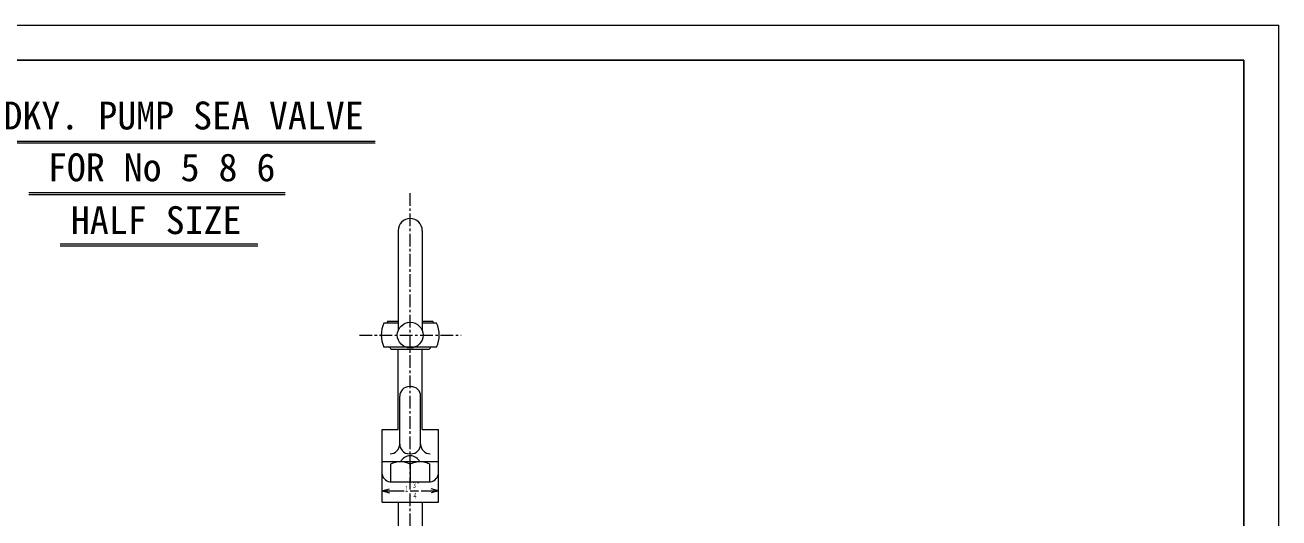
# Model space of a CAD drawing. Units: millimetres, scale not verified. Extents: x -820 to 820, y -580 to 580.
# Drawn here: x -169 to 820, y 191 to 580 of the extents above; entities that cross this region are included whole.
import ezdxf
from ezdxf.enums import TextEntityAlignment as Align

# ---------------------------------------------------------------- set-up
doc = ezdxf.new("R2010")
doc.units = ezdxf.units.MM
doc.header["$LTSCALE"] = 2
doc.linetypes.add('CHAIN1', pattern=[8, 5, -1, 1, -1])
for name, color, linetype, lineweight in [('0-0_通り芯', 3, 'Continuous', 18), ('0-1_補助芯', 4, 'CHAIN1', 18), ('0-2_通芯記号', 2, 'Continuous', 18), ('0-F_通芯寸法', 3, 'Continuous', 18)]:
    doc.layers.add(name, color=color, linetype=linetype, lineweight=lineweight)
doc.styles.add('ＭＳ ゴシック', font='')
doc.styles.get('ＭＳ ゴシック').set_extended_font_data('MS Gothic')

msp = doc.modelspace()

# ---------------------------------------------------------------- linework, layer by layer
at = {"layer": '0-0_通り芯', "color": 2}
for p, q in [((-208.517, 488.742), (107.252, 488.742)), ((-208.517, 487.218), (107.252, 487.218)), ((-165.751, 448.102), (36.473, 448.102)), ((-165.751, 446.578), (36.473, 446.578)), ((-141.219, 407.462), (14.924, 407.462)), ((-141.219, 405.938), (14.924, 405.938))]:
    msp.add_line(p, q, dxfattribs=at)
at = {"layer": '0-0_通り芯'}
for p, q in [((125.485, 418.05), (125.485, 339.035)), ((144.535, 418.05), (144.535, 339.035)), ((117.248, 346.378), (125.485, 346.378)), ((144.535, 346.378), (152.772, 346.378)), ((125.485, 345.025), (114.229, 345.025)), ((155.791, 345.025), (144.535, 345.025)), ((155.791, 325.975), (114.229, 325.975)), ((149.994, 324.153), (120.025, 324.153)), ((125.485, 260.87), (125.485, 324.153)), ((144.535, 260.87), (144.535, 324.153)), ((126.755, 249.44), (126.755, 287.24)), ((134.375, 294.86), (135.645, 294.86)), ((143.265, 249.44), (143.265, 287.24)), ((112.785, 203.72), (112.785, 260.87)), ((112.785, 260.87), (125.485, 260.87)), ((144.535, 260.87), (157.235, 260.87)), ((157.235, 203.72), (157.235, 260.87)), ((134.375, 241.82), (135.645, 241.82)), ((157.235, 235.47), (112.785, 235.47)), ((119.468, 233.515), (119.468, 219.595)), ((135.01, 233.515), (135.01, 219.595)), ((150.552, 219.595), (150.552, 233.515)), ((119.468, 219.595), (150.552, 219.595)), ((112.785, 203.72), (157.235, 203.72)), ((125.485, 203.72), (125.485, 146.212)), ((144.535, 203.72), (144.535, 127.52))]:
    msp.add_line(p, q, dxfattribs=at)
msp.add_circle((135.01, 335.5), 10.16, dxfattribs=at)
for centre, radius, start, end in [((135.01, 418.05), 9.525, 0, 180), ((135.01, 335.5), 20.828, 148.515, 152.78588), ((135.01, 335.5), 20.828, 27.21412, 31.485), ((135.01, 335.5), 22.86, 155.37568, 204.62432), ((135.01, 335.5), 22.86, 335.37568, 24.62432), ((135.01, 335.5), 18.796, 210.44804, 217.13499), ((135.01, 335.5), 18.796, 322.86501, 329.55196), ((134.375, 287.24), 7.62, 90, 180), ((135.645, 287.24), 7.62, 0, 90), ((119.135, 249.44), 7.62, 270, 0), ((134.375, 249.44), 7.62, 180, 270), ((135.645, 249.44), 7.62, 270, 0), ((150.877, 249.44), 7.62, 180, 270), ((135.01, 231.501), 8.643, 27.33487, 152.66513), ((127.239, 219.047), 16.423, 61.75941, 118.24059), ((142.781, 219.047), 16.423, 61.75941, 118.24059), ((120.238, 227.215), 7.62, 192, 270), ((149.781, 227.215), 7.62, 270, 348)]:
    msp.add_arc(centre, radius, start, end, dxfattribs=at)
at = {"layer": '0-1_補助芯'}
for p, q in [((135.01, 213.565), (135.01, 448.18)), ((94.896, 335.5), (175.124, 335.5)), ((135.01, -439.43), (135.01, 212.604))]:
    msp.add_line(p, q, dxfattribs=at)
at = {"layer": '0-2_通芯記号'}
for p, q in [((112.785, 212.636), (118.58, 214.189)), ((112.785, 212.636), (118.58, 211.083)), ((112.785, 212.636), (130.284, 212.636)), ((135.088, 212.423), (141.5, 212.423)), ((143.636, 212.636), (157.235, 212.636)), ((157.235, 212.636), (151.439, 214.189)), ((157.235, 212.636), (151.439, 211.083))]:
    msp.add_line(p, q, dxfattribs=at)
at = {"layer": '0-F_通芯寸法'}
msp.add_line((-820.41, 580.29), (820.41, 580.29), dxfattribs=at)
at = {"layer": '0-F_通芯寸法', "lineweight": 25}
msp.add_line((-792.81, 552.69), (792.796, 552.69), dxfattribs=at)
at = {"layer": '0-F_通芯寸法'}
msp.add_lwpolyline([(-820.41, -580.29), (820.41, -580.29), (820.41, 580.29)], dxfattribs=at)
at = {"layer": '0-F_通芯寸法', "lineweight": 25}
msp.add_lwpolyline([(-792.81, -552.69), (792.796, -552.69), (792.796, 552.69)], dxfattribs=at)

# ---------------------------------------------------------------- texts
at = {"layer": '0-0_通り芯', "color": 2, "style": 'ＭＳ ゴシック'}
msp.add_text('DKY. PUMP SEA VALVE', height=21.99, dxfattribs=at).set_placement((-185.867, 491.291), align=Align.BOTTOM_LEFT)
at = {"layer": '0-2_通芯記号', "style": 'ＭＳ ゴシック'}
for s, p in [('FOR No 5 8 6', (-150.846, 450.374)), ('HALF SIZE', (-132.715, 408.664))]:
    msp.add_text(s, height=21.99, dxfattribs=at).set_placement(p, align=Align.BOTTOM_LEFT)
at = {"layer": '0-2_通芯記号', "style": 'ＭＳ ゴシック', "width": 0.6}
for s, p in [('３”', (136.46, 213.546)), ('１', (130.375, 210.379)), ('４', (136.907, 205.143))]:
    msp.add_text(s, height=4.399, dxfattribs=at).set_placement(p, align=Align.BOTTOM_LEFT)

doc.saveas('drawing.dxf')
